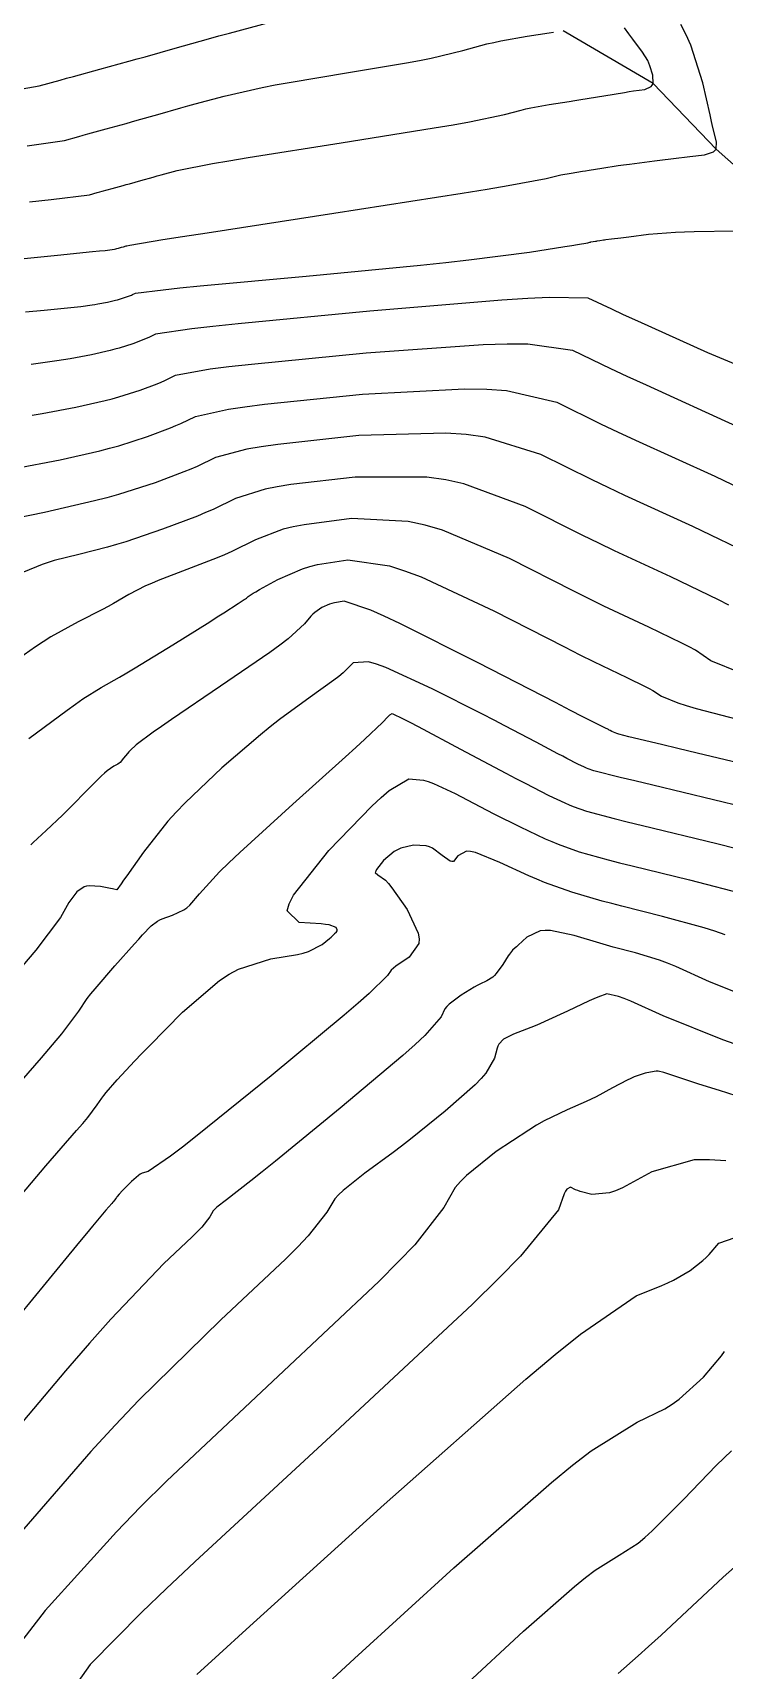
# Model space of a CAD drawing. Header units: metres. Extents: x 837475 to 838479, y 1189012 to 1191015.
# Drawn here: x 837876.4 to 837905.2, y 1189561.2 to 1189629.5 of the extents above; entities that cross this region are included whole.
import ezdxf

# ---------------------------------------------------------------- set-up
doc = ezdxf.new("R2010")
doc.units = ezdxf.units.M
doc.header["$LTSCALE"] = 0.3
for name, color, linetype in [('COTAS 10', 1, 'Continuous'), ('COTAS INT', 252, 'Continuous'), ('DRENAJE', 5, 'Continuous')]:
    doc.layers.add(name, color=color, linetype=linetype)

msp = doc.modelspace()

# ---------------------------------------------------------------- linework, layer by layer
at = {"layer": 'COTAS 10'}
for points, elevation in [([(837874.881, 1189619.983), (837877.401, 1189620.229), (837878.868, 1189620.376), (837879.152, 1189620.405), (837879.384, 1189620.43), (837879.78, 1189620.477), (837879.837, 1189620.492), (837879.873, 1189620.502), (837879.946, 1189620.522), (837880.025, 1189620.544), (837880.069, 1189620.556), (837880.151, 1189620.579), (837880.27, 1189620.613), (837880.299, 1189620.621), (837880.414, 1189620.652), (837881.795, 1189620.876), (837882.622, 1189621.005), (837883.642, 1189621.165), (837888.933, 1189621.983), (837894.273, 1189622.818), (837895.324, 1189622.987), (837896.191, 1189623.129), (837897.777, 1189623.42), (837898.168, 1189623.525), (837898.28, 1189623.551), (837898.395, 1189623.575), (837898.826, 1189623.652), (837899.292, 1189623.724), (837899.428, 1189623.746), (837899.569, 1189623.769), (837900.104, 1189623.858), (837900.779, 1189623.961), (837901.007, 1189623.993), (837901.254, 1189624.027), (837902.292, 1189624.159), (837903.316, 1189624.285), (837903.553, 1189624.314), (837903.77, 1189624.341), (837904.387, 1189624.416), (837904.758, 1189624.535), (837904.821, 1189624.588), (837904.866, 1189624.651), (837904.883, 1189624.953), (837904.737, 1189625.55), (837904.68, 1189625.799), (837904.615, 1189626.084), (837904.32, 1189627.416), (837903.814, 1189628.983), (837903.617, 1189629.417), (837903.395, 1189629.85)], 1760), ([(837906.498, 1189607.675), (837903.893, 1189608.913), (837901.068, 1189610.21), (837900.364, 1189610.542), (837899.696, 1189610.862), (837897.565, 1189611.924), (837895.24, 1189612.644), (837894.448, 1189612.749), (837893.592, 1189612.814), (837889.966, 1189612.709), (837886.589, 1189612.343), (837885.89, 1189612.244), (837885.294, 1189612.145), (837883.995, 1189611.795), (837883.224, 1189611.423), (837882.961, 1189611.31), (837882.676, 1189611.193), (837881.469, 1189610.736), (837879.942, 1189610.252), (837879.456, 1189610.119), (837878.942, 1189609.986), (837876.857, 1189609.507), (837874.948, 1189609.112)], 1770), ([(837906.026, 1189597.221), (837902.224, 1189598.132), (837901.479, 1189598.312), (837900.868, 1189598.461), (837899.771, 1189598.736), (837899.531, 1189598.822), (837899.459, 1189598.852), (837899.385, 1189598.884), (837899.098, 1189599.018), (837898.649, 1189599.248), (837898.473, 1189599.341), (837898.274, 1189599.445), (837897.368, 1189599.926), (837896.062, 1189600.609), (837895.61, 1189600.841), (837895.12, 1189601.091), (837893.024, 1189602.151), (837891.09, 1189603.036), (837890.701, 1189603.176), (837890.376, 1189603.272), (837889.732, 1189603.238), (837889.317, 1189602.819), (837889.137, 1189602.671), (837888.929, 1189602.509), (837887.939, 1189601.811), (837886.659, 1189600.879), (837886.269, 1189600.57), (837885.862, 1189600.239), (837884.26, 1189598.86), (837882.72, 1189597.396), (837882.352, 1189597.011), (837882.01, 1189596.635), (837880.986, 1189595.351), (837880.293, 1189594.364), (837880.16, 1189594.176), (837880.051, 1189594.024), (837879.872, 1189593.78), (837879.759, 1189593.797), (837879.693, 1189593.81), (837879.611, 1189593.826), (837879.193, 1189593.914), (837878.728, 1189593.948), (837878.618, 1189593.93), (837878.515, 1189593.9), (837878.211, 1189593.694), (837877.954, 1189593.358), (837877.88, 1189593.246), (837877.806, 1189593.126), (837877.53, 1189592.623), (837876.496, 1189591.263), (837875.944, 1189590.602)], 1780), ([(837906.132, 1189587.181), (837905.145, 1189587.528), (837902.663, 1189588.518), (837901.31, 1189589.134), (837901.034, 1189589.247), (837900.801, 1189589.335), (837900.314, 1189589.444), (837899.936, 1189589.3), (837899.771, 1189589.228), (837899.58, 1189589.143), (837898.673, 1189588.722), (837897.728, 1189588.284), (837897.513, 1189588.189), (837897.318, 1189588.105), (837896.785, 1189587.894), (837896.42, 1189587.756), (837896.332, 1189587.719), (837896.25, 1189587.681), (837896, 1189587.545), (837895.814, 1189587.343), (837895.771, 1189587.264), (837895.733, 1189587.174), (837895.629, 1189586.763), (837895.266, 1189586.133), (837895.065, 1189585.904), (837894.82, 1189585.652), (837893.569, 1189584.545), (837892.121, 1189583.382), (837891.75, 1189583.094), (837891.394, 1189582.821), (837890.217, 1189581.958), (837889.311, 1189581.243), (837889.125, 1189581.064), (837888.967, 1189580.893), (837888.631, 1189580.34), (837887.861, 1189579.347), (837887.43, 1189578.898), (837886.904, 1189578.374), (837884.218, 1189575.851), (837880.795, 1189572.505), (837879.804, 1189571.463), (837878.796, 1189570.369), (837875, 1189566)], 1790), ([(837894.314, 1189560.534), (837896.833, 1189562.876), (837898.959, 1189564.733), (837899.419, 1189565.107), (837899.823, 1189565.42), (837900.82, 1189566.045), (837901.62, 1189566.543), (837901.9, 1189566.776), (837902.207, 1189567.05), (837903.527, 1189568.383), (837904.877, 1189569.782), (837905.202, 1189570.098), (837905.506, 1189570.384)], 1800)]:
    msp.add_lwpolyline(points, dxfattribs=dict(at, elevation=elevation))
at = {"layer": 'COTAS INT'}
for points, elevation in [([(837875.144, 1189627.019), (837876.642, 1189627.284), (837877.514, 1189627.527), (837877.783, 1189627.601), (837878.064, 1189627.678), (837879.175, 1189627.981), (837880.38, 1189628.311), (837880.719, 1189628.406), (837881.06, 1189628.501), (837882.313, 1189628.857), (837883.702, 1189629.249), (837884.128, 1189629.366), (837884.573, 1189629.488), (837886.331, 1189629.962)], 1754), ([(837876.141, 1189624.781), (837877.688, 1189625.015), (837878.289, 1189625.182), (837878.474, 1189625.233), (837878.667, 1189625.286), (837879.432, 1189625.494), (837880.261, 1189625.722), (837880.495, 1189625.787), (837880.73, 1189625.853), (837881.593, 1189626.098), (837882.549, 1189626.367), (837882.842, 1189626.448), (837883.148, 1189626.532), (837884.359, 1189626.858), (837885.94, 1189627.219), (837886.479, 1189627.324), (837887.063, 1189627.432), (837889.538, 1189627.843), (837891.95, 1189628.243), (837892.493, 1189628.345), (837892.983, 1189628.443), (837894.303, 1189628.763), (837895.305, 1189629.033), (837895.594, 1189629.099), (837895.888, 1189629.162), (837896.991, 1189629.358), (837897.912, 1189629.497), (837898.091, 1189629.524)], 1756), ([(837876.237, 1189622.446), (837877.137, 1189622.544), (837878.734, 1189622.746), (837879.063, 1189622.837), (837879.164, 1189622.865), (837879.27, 1189622.894), (837879.689, 1189623.008), (837880.143, 1189623.133), (837880.271, 1189623.168), (837880.4, 1189623.205), (837880.872, 1189623.339), (837881.395, 1189623.486), (837881.556, 1189623.531), (837881.724, 1189623.576), (837882.387, 1189623.755), (837883.867, 1189624.047), (837884.551, 1189624.165), (837885.353, 1189624.298), (837889.235, 1189624.913), (837893.111, 1189625.531), (837893.909, 1189625.666), (837894.587, 1189625.786), (837896.04, 1189626.091), (837896.736, 1189626.279), (837896.937, 1189626.325), (837897.141, 1189626.369), (837897.908, 1189626.505), (837898.738, 1189626.634), (837898.982, 1189626.673), (837899.232, 1189626.713), (837900.186, 1189626.871), (837901.053, 1189627.015), (837901.249, 1189627.046), (837901.425, 1189627.073), (837901.902, 1189627.14), (837902.165, 1189627.257), (837902.208, 1189627.315), (837902.237, 1189627.384), (837902.232, 1189627.727), (837902.109, 1189628.128), (837902.064, 1189628.234), (837902.014, 1189628.337), (837901.793, 1189628.689), (837901.391, 1189629.23), (837901.228, 1189629.451), (837901.041, 1189629.704)], 1758), ([(837876.07, 1189617.861), (837876.852, 1189617.937), (837878.371, 1189618.093), (837878.843, 1189618.156), (837878.965, 1189618.175), (837879.084, 1189618.194), (837879.482, 1189618.269), (837879.825, 1189618.348), (837879.91, 1189618.37), (837879.99, 1189618.392), (837880.242, 1189618.472), (837880.441, 1189618.547), (837880.488, 1189618.567), (837880.532, 1189618.585), (837880.659, 1189618.647), (837881.814, 1189618.791), (837882.505, 1189618.861), (837883.358, 1189618.945), (837887.779, 1189619.36), (837892.536, 1189619.818), (837893.6, 1189619.929), (837894.554, 1189620.034), (837897.087, 1189620.358), (837898.565, 1189620.588), (837898.854, 1189620.634), (837899.091, 1189620.673), (837899.514, 1189620.748), (837899.599, 1189620.771), (837899.624, 1189620.777), (837899.649, 1189620.782), (837899.743, 1189620.799), (837899.845, 1189620.815), (837899.875, 1189620.819), (837899.906, 1189620.824), (837900.023, 1189620.844), (837900.17, 1189620.866), (837900.22, 1189620.873), (837900.274, 1189620.881), (837900.501, 1189620.91), (837900.892, 1189620.958), (837901.227, 1189620.999), (837902.045, 1189621.098), (837903.178, 1189621.191), (837903.555, 1189621.208), (837903.958, 1189621.221), (837905.641, 1189621.238)], 1762), ([(837907.599, 1189614.873), (837904.519, 1189616.16), (837901.6, 1189617.478), (837901.012, 1189617.746), (837900.518, 1189617.972), (837899.529, 1189618.437), (837897.908, 1189618.469), (837897.017, 1189618.422), (837895.935, 1189618.35), (837890.426, 1189617.889), (837884.943, 1189617.366), (837883.877, 1189617.255), (837883.006, 1189617.159), (837881.493, 1189616.934), (837881.205, 1189616.795), (837881.106, 1189616.753), (837881, 1189616.709), (837880.549, 1189616.538), (837879.978, 1189616.357), (837879.797, 1189616.308), (837879.605, 1189616.258), (837878.825, 1189616.079), (837877.925, 1189615.909), (837877.656, 1189615.865), (837877.379, 1189615.822), (837876.309, 1189615.678)], 1764), ([(837876.346, 1189613.554), (837876.765, 1189613.623), (837878.169, 1189613.888), (837879.384, 1189614.167), (837879.683, 1189614.245), (837879.966, 1189614.322), (837880.856, 1189614.604), (837881.559, 1189614.87), (837881.724, 1189614.938), (837881.878, 1189615.004), (837882.327, 1189615.221), (837883.769, 1189615.488), (837884.548, 1189615.585), (837885.492, 1189615.692), (837890.272, 1189616.163), (837895.154, 1189616.505), (837896.161, 1189616.531), (837897.019, 1189616.527), (837898.874, 1189616.266), (837900.461, 1189615.504), (837901.15, 1189615.185), (837901.946, 1189614.82), (837905.724, 1189613.108)], 1766), ([(837875.606, 1189611.337), (837877.513, 1189611.697), (837879.163, 1189612.077), (837879.569, 1189612.182), (837879.954, 1189612.287), (837881.162, 1189612.67), (837882.117, 1189613.032), (837882.342, 1189613.124), (837882.551, 1189613.213), (837883.161, 1189613.508), (837884.531, 1189613.816), (837885.219, 1189613.914), (837886.04, 1189614.018), (837890.119, 1189614.436), (837894.373, 1189614.659), (837895.305, 1189614.64), (837896.13, 1189614.586), (837898.22, 1189614.095), (837900.078, 1189613.183), (837900.757, 1189612.864), (837901.507, 1189612.515), (837904.808, 1189611.011), (837908.027, 1189609.481)], 1768), ([(837905.401, 1189605.643), (837904.969, 1189605.869), (837902.977, 1189606.816), (837900.628, 1189607.905), (837899.972, 1189608.22), (837899.313, 1189608.541), (837896.911, 1189609.753), (837894.351, 1189610.702), (837893.592, 1189610.858), (837892.811, 1189610.969), (837889.812, 1189610.982), (837887.138, 1189610.669), (837886.561, 1189610.573), (837886.057, 1189610.474), (837884.829, 1189610.082), (837883.897, 1189609.632), (837883.579, 1189609.496), (837883.235, 1189609.354), (837881.776, 1189608.802), (837880.25, 1189608.285), (837879.864, 1189608.166), (837879.494, 1189608.058), (837878.289, 1189607.757), (837877.264, 1189607.501), (837877.008, 1189607.422), (837876.764, 1189607.34), (837875.982, 1189607.012)], 1772), ([(837905.881, 1189602.813), (837904.652, 1189603.326), (837904.002, 1189603.761), (837903.739, 1189603.907), (837903.44, 1189604.063), (837902.061, 1189604.719), (837900.189, 1189605.6), (837899.579, 1189605.898), (837898.93, 1189606.22), (837896.257, 1189607.581), (837893.461, 1189608.76), (837892.735, 1189608.968), (837892.03, 1189609.123), (837889.659, 1189609.255), (837887.686, 1189608.995), (837887.233, 1189608.903), (837886.82, 1189608.803), (837885.663, 1189608.369), (837884.678, 1189607.88), (837884.374, 1189607.745), (837884.055, 1189607.61), (837882.79, 1189607.122), (837881.596, 1189606.665), (837881.323, 1189606.55), (837881.075, 1189606.44), (837880.384, 1189606.08), (837879.739, 1189605.706), (837879.519, 1189605.586), (837879.281, 1189605.46), (837878.271, 1189604.944), (837877.131, 1189604.315), (837876.811, 1189604.117), (837876.489, 1189603.907), (837875.308, 1189603.065)], 1774), ([(837876.206, 1189600.079), (837877.802, 1189601.27), (837878.149, 1189601.519), (837878.456, 1189601.733), (837879.226, 1189602.213), (837879.991, 1189602.638), (837880.295, 1189602.817), (837880.639, 1189603.023), (837882.214, 1189603.99), (837883.749, 1189604.948), (837884.067, 1189605.148), (837884.34, 1189605.319), (837884.942, 1189605.705), (837885.188, 1189605.874), (837885.237, 1189605.909), (837885.278, 1189605.939), (837885.355, 1189606.005), (837885.56, 1189606.134), (837885.68, 1189606.203), (837885.829, 1189606.287), (837886.596, 1189606.71), (837887.619, 1189607.151), (837887.929, 1189607.246), (837888.25, 1189607.329), (837889.505, 1189607.528), (837891.25, 1189607.278), (837891.879, 1189607.077), (837892.572, 1189606.819), (837895.602, 1189605.41), (837898.548, 1189603.899), (837899.187, 1189603.576), (837899.749, 1189603.295), (837901.145, 1189602.622), (837901.911, 1189602.257), (837902.077, 1189602.17), (837902.223, 1189602.09), (837902.584, 1189601.848), (837903.267, 1189601.563), (837903.616, 1189601.455), (837904.034, 1189601.334), (837906.121, 1189600.794)], 1776), ([(837908.103, 1189598.513), (837904.08, 1189599.474), (837903.268, 1189599.668), (837902.588, 1189599.831), (837901.224, 1189600.159), (837900.807, 1189600.267), (837900.723, 1189600.291), (837900.653, 1189600.313), (837900.517, 1189600.37), (837900.445, 1189600.418), (837900.415, 1189600.434), (837900.382, 1189600.451), (837900.229, 1189600.524), (837899.31, 1189600.99), (837898.794, 1189601.255), (837898.165, 1189601.578), (837894.948, 1189603.239), (837891.682, 1189604.877), (837891.023, 1189605.186), (837890.469, 1189605.432), (837889.352, 1189605.802), (837888.951, 1189605.738), (837888.848, 1189605.711), (837888.749, 1189605.681), (837888.422, 1189605.54), (837888.128, 1189605.335), (837888.05, 1189605.264), (837887.973, 1189605.187), (837887.709, 1189604.859), (837887.016, 1189604.237), (837886.67, 1189603.975), (837886.256, 1189603.673), (837884.205, 1189602.259), (837882.151, 1189600.87), (837881.735, 1189600.584), (837881.386, 1189600.34), (837880.68, 1189599.818), (837880.434, 1189599.584), (837880.376, 1189599.523), (837880.321, 1189599.463), (837880.157, 1189599.258), (837880.011, 1189599.088), (837879.968, 1189599.05), (837879.923, 1189599.016), (837879.748, 1189598.927), (837879.469, 1189598.736), (837879.358, 1189598.639), (837879.232, 1189598.522), (837878.654, 1189597.939), (837877.979, 1189597.249), (837877.792, 1189597.065), (837877.605, 1189596.883), (837876.929, 1189596.252), (837876.39, 1189595.75), (837876.289, 1189595.65)], 1778), ([(837874.411, 1189584.113), (837876.739, 1189586.778), (837877.2, 1189587.32), (837877.581, 1189587.776), (837878.295, 1189588.715), (837878.642, 1189589.239), (837878.793, 1189589.433), (837878.967, 1189589.649), (837879.791, 1189590.606), (837880.618, 1189591.53), (837880.794, 1189591.725), (837880.947, 1189591.893), (837881.309, 1189592.278), (837881.575, 1189592.475), (837881.667, 1189592.524), (837881.768, 1189592.57), (837882.202, 1189592.719), (837882.672, 1189592.937), (837882.796, 1189593.027), (837882.916, 1189593.129), (837883.328, 1189593.607), (837884.164, 1189594.523), (837884.552, 1189594.901), (837885.008, 1189595.334), (837887.22, 1189597.35), (837889.408, 1189599.313), (837889.848, 1189599.713), (837890.217, 1189600.05), (837890.952, 1189600.748), (837891.176, 1189600.982), (837891.223, 1189601.027), (837891.263, 1189601.064), (837891.354, 1189601.125), (837891.821, 1189600.901), (837892.098, 1189600.757), (837892.439, 1189600.579), (837894.205, 1189599.643), (837896.1, 1189598.638), (837896.523, 1189598.416), (837896.9, 1189598.218), (837897.895, 1189597.709), (837898.565, 1189597.395), (837898.738, 1189597.321), (837898.906, 1189597.252), (837899.467, 1189597.051), (837900.619, 1189596.743), (837901.16, 1189596.608), (837901.796, 1189596.451), (837904.895, 1189595.704), (837908.07, 1189594.903)], 1782), ([(837874.511, 1189579.44), (837876.917, 1189582.268), (837878.201, 1189583.739), (837878.456, 1189584.037), (837878.666, 1189584.289), (837879.059, 1189584.807), (837879.251, 1189585.096), (837879.334, 1189585.203), (837879.43, 1189585.322), (837879.885, 1189585.85), (837880.632, 1189586.651), (837880.912, 1189586.942), (837881.225, 1189587.263), (837882.619, 1189588.672), (837884.158, 1189589.991), (837884.562, 1189590.255), (837884.957, 1189590.474), (837886.301, 1189590.903), (837887.408, 1189591.079), (837887.653, 1189591.14), (837887.871, 1189591.207), (837888.435, 1189591.492), (837888.749, 1189591.752), (837888.809, 1189591.803), (837888.858, 1189591.846), (837888.937, 1189591.922), (837888.953, 1189591.945), (837888.962, 1189591.953), (837888.973, 1189591.962), (837889.029, 1189592.001), (837889.071, 1189592.06), (837889.072, 1189592.081), (837889.069, 1189592.104), (837889.021, 1189592.206), (837888.737, 1189592.309), (837888.585, 1189592.333), (837888.402, 1189592.355), (837887.474, 1189592.417), (837886.974, 1189592.906), (837887.06, 1189593.197), (837887.243, 1189593.555), (837888.718, 1189595.412), (837890.514, 1189597.269), (837890.9, 1189597.627), (837891.238, 1189597.918), (837892.059, 1189598.408), (837892.664, 1189598.344), (837892.866, 1189598.285), (837893.083, 1189598.209), (837893.992, 1189597.787), (837895.019, 1189597.248), (837895.31, 1189597.097), (837895.604, 1189596.947), (837896.692, 1189596.4), (837897.745, 1189595.907), (837898.017, 1189595.79), (837898.28, 1189595.682), (837899.162, 1189595.365), (837900.371, 1189595.026), (837900.84, 1189594.904), (837901.369, 1189594.77), (837903.764, 1189594.186), (837906.217, 1189593.548)], 1784), ([(837905.24, 1189591.896), (837904.81, 1189592.048), (837904.365, 1189592.193), (837902.633, 1189592.669), (837900.941, 1189593.089), (837900.521, 1189593.2), (837900.122, 1189593.309), (837898.857, 1189593.68), (837897.71, 1189594.085), (837897.386, 1189594.215), (837897.058, 1189594.352), (837895.85, 1189594.912), (837894.835, 1189595.326), (837894.629, 1189595.371), (837894.456, 1189595.387), (837894.102, 1189595.195), (837893.915, 1189594.961), (837893.848, 1189594.951), (837893.773, 1189594.964), (837893.447, 1189595.207), (837893.038, 1189595.515), (837892.912, 1189595.569), (837892.779, 1189595.609), (837892.252, 1189595.641), (837891.717, 1189595.508), (837891.579, 1189595.443), (837891.445, 1189595.367), (837891.001, 1189594.993), (837890.711, 1189594.627), (837890.674, 1189594.557), (837890.657, 1189594.5), (837890.756, 1189594.403), (837891.08, 1189594.175), (837891.206, 1189594.035), (837891.347, 1189593.861), (837891.986, 1189592.954), (837892.449, 1189591.964), (837892.479, 1189591.739), (837892.466, 1189591.534), (837892.067, 1189590.968), (837891.517, 1189590.59), (837891.41, 1189590.503), (837891.322, 1189590.424), (837891.168, 1189590.203), (837890.406, 1189589.459), (837889.935, 1189589.05), (837889.352, 1189588.553), (837886.308, 1189586.028), (837883.223, 1189583.532), (837882.614, 1189583.053), (837882.111, 1189582.667), (837881.178, 1189582.039), (837880.927, 1189581.959), (837880.853, 1189581.918), (837880.778, 1189581.868), (837880.49, 1189581.622), (837880.229, 1189581.358), (837880.171, 1189581.298), (837880.118, 1189581.244), (837879.978, 1189581.094), (837879.893, 1189580.995), (837879.875, 1189580.973), (837879.86, 1189580.953), (837879.824, 1189580.899), (837879.751, 1189580.802), (837879.711, 1189580.755), (837879.664, 1189580.699), (837879.424, 1189580.424), (837878.862, 1189579.759), (837878.612, 1189579.456), (837878.32, 1189579.103), (837876.925, 1189577.401), (837874.643, 1189574.629)], 1786), ([(837906.861, 1189589.033), (837904.593, 1189589.943), (837903.182, 1189590.576), (837902.837, 1189590.715), (837902.512, 1189590.838), (837901.502, 1189591.151), (837900.574, 1189591.39), (837900.3, 1189591.465), (837900.02, 1189591.546), (837898.946, 1189591.87), (837897.962, 1189592.074), (837897.737, 1189592.078), (837897.533, 1189592.059), (837896.968, 1189591.801), (837896.616, 1189591.469), (837896.546, 1189591.405), (837896.487, 1189591.351), (837896.374, 1189591.257), (837896.29, 1189591.154), (837896.25, 1189591.095), (837896.202, 1189591.024), (837895.969, 1189590.658), (837895.697, 1189590.281), (837895.625, 1189590.202), (837895.555, 1189590.134), (837895.313, 1189589.982), (837895.008, 1189589.843), (837894.897, 1189589.783), (837894.775, 1189589.714), (837894.241, 1189589.389), (837893.742, 1189589.015), (837893.643, 1189588.916), (837893.56, 1189588.819), (837893.398, 1189588.483), (837892.721, 1189587.702), (837892.313, 1189587.324), (837891.809, 1189586.876), (837889.191, 1189584.673), (837886.49, 1189582.469), (837885.934, 1189582.02), (837885.461, 1189581.641), (837884.445, 1189580.852), (837884.05, 1189580.541), (837883.97, 1189580.463), (837883.901, 1189580.388), (837883.755, 1189580.148), (837883.42, 1189579.716), (837883.232, 1189579.521), (837883.003, 1189579.293), (837881.835, 1189578.195), (837879.624, 1189575.873), (837878.738, 1189574.874), (837877.733, 1189573.719), (837873.117, 1189568.26)], 1788), ([(837906.055, 1189585.08), (837905.006, 1189585.409), (837904.151, 1189585.679), (837902.687, 1189586.158), (837902.45, 1189586.212), (837902.37, 1189586.213), (837902.282, 1189586.208), (837901.913, 1189586.139), (837901.454, 1189585.978), (837901.31, 1189585.914), (837901.159, 1189585.843), (837900.551, 1189585.516), (837899.861, 1189585.145), (837899.658, 1189585.046), (837899.449, 1189584.949), (837898.652, 1189584.61), (837897.693, 1189584.142), (837897.383, 1189583.963), (837897.053, 1189583.762), (837895.701, 1189582.861), (837894.464, 1189581.871), (837894.208, 1189581.614), (837893.989, 1189581.366), (837893.507, 1189580.532), (837892.302, 1189578.978), (837891.627, 1189578.276), (837890.805, 1189577.455), (837886.601, 1189573.506), (837881.965, 1189569.137), (837880.871, 1189568.052), (837879.858, 1189567.02), (837876.883, 1189563.74), (837874.538, 1189560.711)], 1792), ([(837905.28, 1189582.475), (837904.588, 1189582.525), (837903.957, 1189582.518), (837902.182, 1189582.02), (837900.96, 1189581.348), (837900.677, 1189581.231), (837900.419, 1189581.144), (837899.687, 1189581.08), (837899.2, 1189581.207), (837899.096, 1189581.241), (837899.005, 1189581.273), (837898.79, 1189581.384), (837898.636, 1189581.303), (837898.584, 1189581.215), (837898.529, 1189581.099), (837898.296, 1189580.441), (837896.711, 1189578.505), (837895.803, 1189577.582), (837894.692, 1189576.493), (837888.983, 1189571.162), (837883.136, 1189565.77), (837881.937, 1189564.641), (837880.921, 1189563.67), (837878.766, 1189561.48), (837877.503, 1189559.691)], 1794), ([(837883.207, 1189561.062), (837884.138, 1189561.911), (837885.269, 1189562.94), (837891.021, 1189568.154), (837896.929, 1189573.373), (837898.157, 1189574.406), (837899.209, 1189575.26), (837901.54, 1189576.854), (837902.602, 1189577.276), (837902.854, 1189577.39), (837903.089, 1189577.504), (837903.785, 1189577.909), (837904.32, 1189578.324), (837904.453, 1189578.446), (837904.579, 1189578.57), (837904.978, 1189579.04), (837905.666, 1189579.282)], 1796), ([(837888.872, 1189560.883), (837889.791, 1189561.737), (837893.927, 1189565.515), (837898.004, 1189569.075), (837898.886, 1189569.792), (837899.661, 1189570.392), (837901.572, 1189571.592), (837902.734, 1189572.146), (837903.037, 1189572.34), (837903.333, 1189572.551), (837904.337, 1189573.462), (837905.087, 1189574.344), (837905.223, 1189574.537)], 1798), ([(837907.795, 1189567.445), (837905.166, 1189565.123), (837902.57, 1189562.712), (837902.052, 1189562.235), (837901.62, 1189561.841), (837900.787, 1189561.108)], 1802)]:
    msp.add_lwpolyline(points, dxfattribs=dict(at, elevation=elevation))
at = {"layer": 'DRENAJE'}
for p, q in [((837902.237, 1189627.384, 1758), (837898.489, 1189629.585, 1756)), ((837904.866, 1189624.651, 1760), (837902.237, 1189627.384, 1758)), ((837908.054, 1189621.822, 1762), (837904.866, 1189624.651, 1760))]:
    msp.add_line(p, q, dxfattribs=at)

doc.saveas('drawing.dxf')
